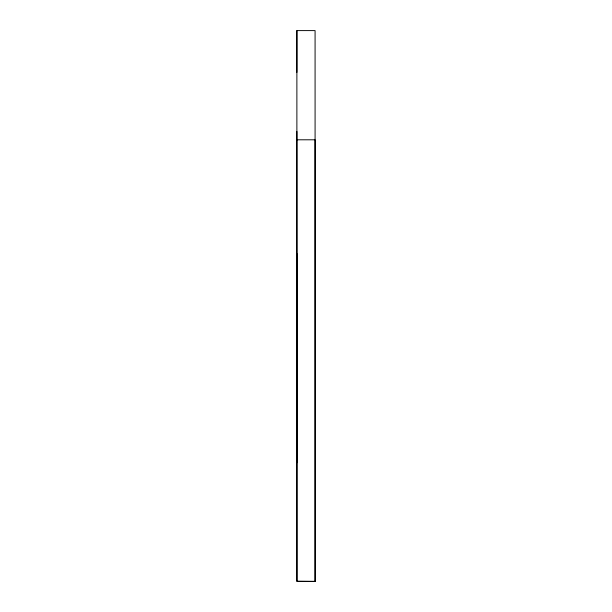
<?xml version="1.0" encoding="UTF-8"?>
<svg xmlns="http://www.w3.org/2000/svg" width="612" height="612" viewBox="0 0 612 612"><rect width="100%" height="100%" fill="white"/><g stroke="black" fill="none" stroke-linecap="round" stroke-linejoin="round"><path stroke-width="0.92" d="M315.119 581.4L315.081 30.6L296.881 30.6L296.881 139.796L296.996 581.308L315.119 581.4L296.881 581.308L296.881 131.481M296.881 72.384L296.881 30.6M315.081 581.301L315.081 139.796L296.881 139.796M296.881 253.536L296.881 462.825"/></g></svg>
